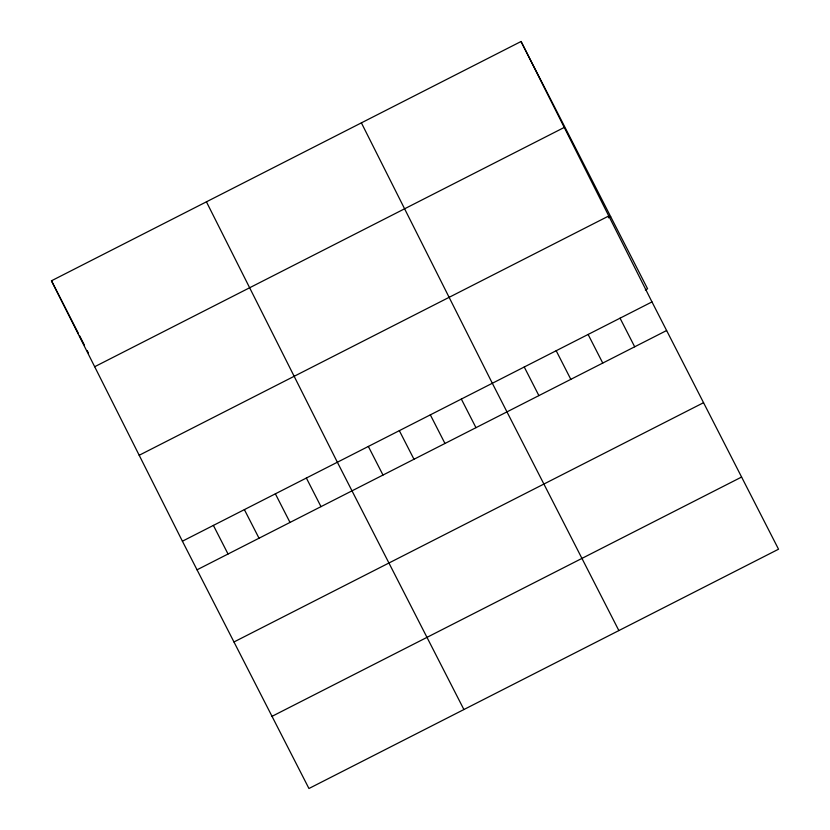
<?xml version="1.0" encoding="UTF-8"?>
<svg xmlns="http://www.w3.org/2000/svg" width="830" height="830" viewBox="0 0 830 830"><rect width="100%" height="100%" fill="white"/><g stroke="black" fill="none" stroke-linecap="round" stroke-linejoin="round"><path stroke-width="1.25" d="M521.053 41.5L651.975 301.913L778.53 549.211L308.947 788.5L182.403 541.202L51.47 280.789L521.053 41.5L647.597 288.799L645.325 289.961M94.682 366.725L564.255 127.436M139.191 455.265L608.774 215.976M608.39 217.792L610.673 216.63M182.403 541.202L651.975 301.913M197.042 569.805L666.615 330.527M233.967 641.974L703.55 402.695M272.022 716.332L741.595 477.043M620.052 318.191L634.691 346.795M588.117 334.459L602.756 363.063M556.183 350.727L570.822 379.341M524.249 367.005L538.888 395.609M618.869 630.572L492.325 383.273L361.392 122.861M461.335 399.064L475.974 427.678M430.334 414.855L444.973 443.469M399.344 430.656L413.983 459.26M368.354 446.447L382.993 475.051M463.908 709.536L337.364 462.237L206.431 201.825M306.363 478.028L321.002 506.642M275.373 493.819L290.012 522.433M244.383 509.62L259.022 538.224M213.393 525.411L228.032 554.015M51.47 280.789L78.425 333.452M79.597 335.735L84.287 344.907M87.212 350.634L88.385 352.926"/></g></svg>
